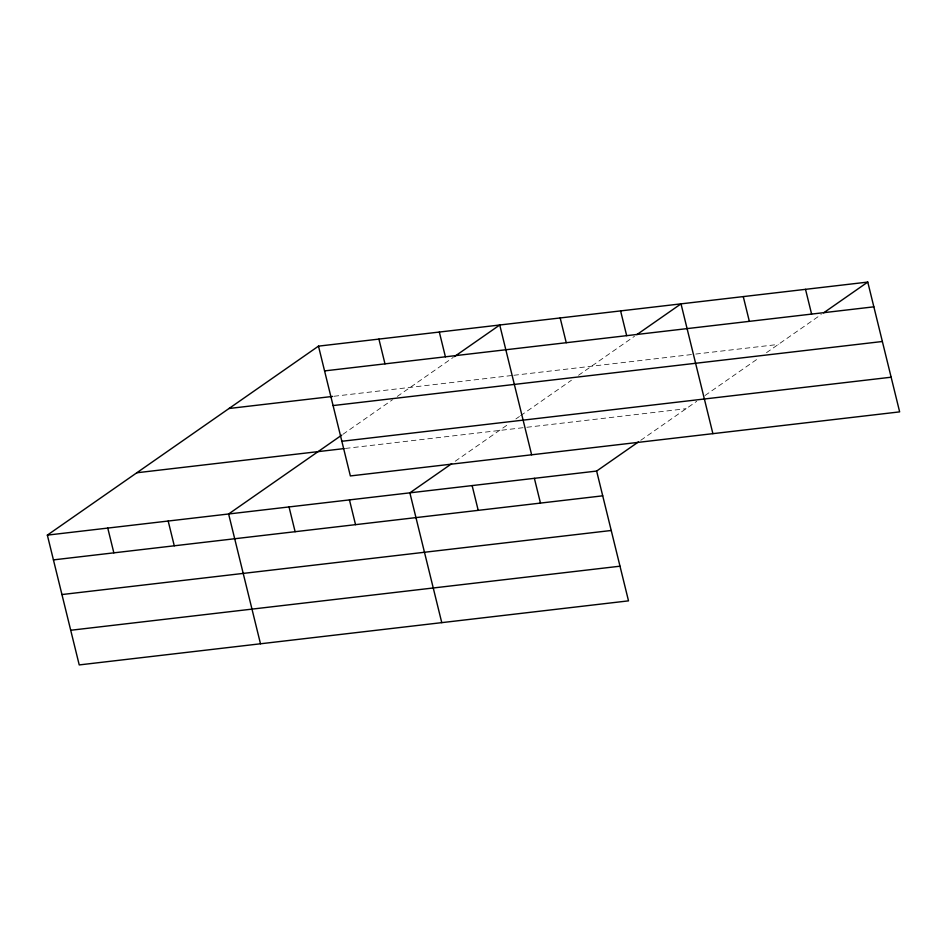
<?xml version="1.0" encoding="UTF-8"?>
<svg xmlns="http://www.w3.org/2000/svg" width="947" height="947" viewBox="0 0 947 947"><rect width="100%" height="100%" fill="white"/><g stroke="black" fill="none" stroke-linecap="round" stroke-linejoin="round"><path stroke-width="0.71" stroke-dasharray="4.74 3.55" d="M342.909 434.318L392.543 399.717M397.278 396.426L453.222 357.421M455.211 461.248L508.811 423.889M515.902 418.941L519.441 416.479M520.625 415.65L571.443 380.232M578.534 375.284L634.49 336.28M640.776 440.296L696.743 401.279M705.018 395.515L759.387 357.623M766.478 352.675L821.238 314.499M334.031 396.26L512.41 375.45M513.854 375.284L694.329 354.237M695.773 354.06L778.292 344.436M345.418 448.428L525.407 427.44M526.863 427.275L686.113 408.702"/><path stroke-width="1.42" d="M638.385 441.965L596.634 471.061L628.512 600.86L79.228 664.924L47.35 535.126L318.488 346.14L867.772 282.076L899.65 411.874L350.366 475.939L318.488 346.14M341.725 435.147L228.618 513.984L260.496 643.782M454.418 356.593L499.744 324.999L531.634 454.797M451.636 463.746L409.873 492.842L441.764 622.641M636.869 334.622L681.011 303.857L712.89 433.655M823.63 312.841L867.772 282.076M324.572 370.904L873.856 306.828M229.008 408.5L332.586 396.426M333.084 405.565L882.367 341.5M341.855 441.278L891.139 377.214M136.83 472.766L343.986 448.606M47.35 535.126L596.634 471.061M53.434 559.89L602.718 495.826M61.946 594.55L611.229 530.486M70.717 630.264L620.001 566.199M805.518 289.332L811.603 314.096M743.265 296.589L749.349 321.353M620.593 310.9L626.677 335.664M560.174 317.943L566.247 342.707M534.38 478.33L540.465 503.082M439.325 332.042L445.41 356.806M472.127 485.586L478.211 510.35M378.907 339.085L384.991 363.849M349.455 499.898L355.539 524.662M289.036 506.941L295.121 531.705M168.187 521.039L174.272 545.792M107.769 528.083L113.853 552.847"/></g></svg>
